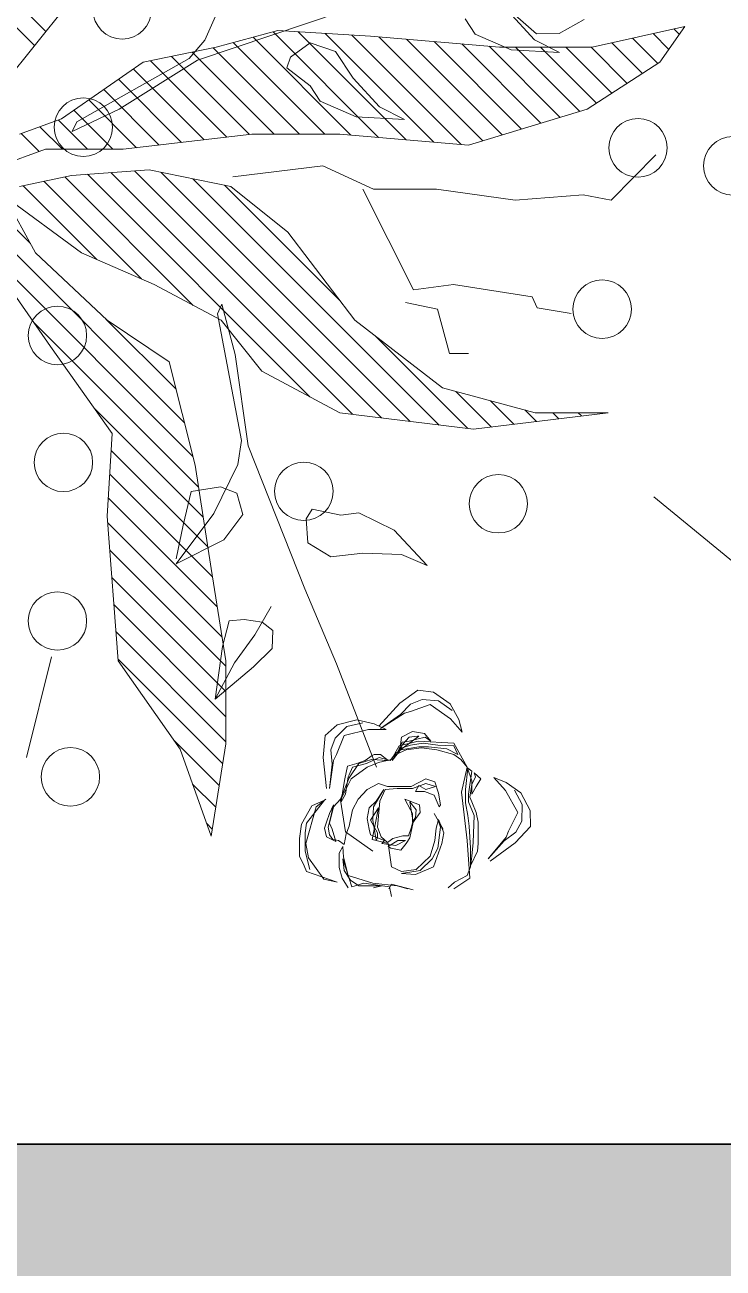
# Model space of a CAD drawing. Header units: millimetres. Extents: x -122165 to 59500, y -31598 to 53500.
# Drawn here: x 30389 to 30592.6, y -4536.1 to -4173.5 of the extents above; entities that cross this region are included whole.
import ezdxf

# ---------------------------------------------------------------- set-up
doc = ezdxf.new("R2010")
doc.units = ezdxf.units.MM
doc.header["$MEASUREMENT"] = 0
for name, color, linetype, lineweight in [('A_DIM', 7, 'Continuous', 5), ('ARC_A_ R.C.C', 162, 'Continuous', 40), ('ARC_A_R.C.C. Hatch', 8, 'Continuous', 5), ('ARC_A_WALL', 158, 'Continuous', 35), ('ARC_Wall Hatch', 253, 'Continuous', 0), ('Lan_Planter', 74, 'Continuous', 13)]:
    doc.layers.add(name, color=color, linetype=linetype, lineweight=lineweight)

# ---------------------------------------------------------------- blocks, each defined once
blk = doc.blocks.new('ARC$1$Existing Layout$0$col gf 180116')
at = {"layer": 'ARC_A_R.C.C. Hatch'}
h = blk.add_hatch(color=256, dxfattribs=at)
h.dxf.hatch_style = 1
h.paths.add_polyline_path([(201.73999, 26.78621), (202.64, 26.78621), (202.64, 26.48621), (201.73999, 26.48621)])
edge = h.paths.add_edge_path()
edge.add_line((216.33999, 22.98621), (216.13999, 22.98621))
edge.add_line((216.13999, 22.98621), (216.13999, 25.58621))
edge.add_line((216.13999, 25.58621), (218.33999, 25.58621))
edge.add_line((218.33999, 25.58621), (218.33999, 22.98621))
edge.add_line((218.33999, 22.98621), (218.03999, 22.98621))
h.paths.add_polyline_path([(207.13999, 25.88621), (207.43999, 25.88621), (207.43999, 26.78621), (207.13999, 26.78621)])
h.paths.add_polyline_path([(208.03999, 20.48621), (208.03999, 20.78621), (207.13999, 20.78621), (207.13999, 20.48621)])
h.paths.add_polyline_path([(202.63999, 32.78621), (202.63999, 32.48621), (201.73999, 32.48621), (201.73999, 32.78621)])
h.paths.add_polyline_path([(191.23999, 20.48621), (191.23999, 20.78621), (190.33999, 20.78621), (190.33999, 20.48621)])
h.paths.add_polyline_path([(184.03999, 20.48621), (184.03999, 20.78621), (183.13999, 20.78621), (183.13999, 20.48621)])
h.paths.add_polyline_path([(220.63999, 14.18621), (220.33999, 14.18621), (220.33999, 13.28621), (220.63999, 13.28621)])
h.paths.add_polyline_path([(220.63999, 20.48621), (220.63999, 20.78621), (219.73999, 20.78621), (219.73999, 20.48621)])
h.paths.add_polyline_path([(220.63999, 25.28621), (220.63999, 25.58621), (219.73999, 25.58621), (219.73999, 25.28621)])
h.paths.add_polyline_path([(220.63999, 32.78621), (220.63999, 32.48621), (219.73999, 32.48621), (219.73999, 32.78621)])
h.paths.add_polyline_path([(220.33999, 37.28621), (220.63999, 37.28621), (220.63999, 38.18621), (220.33999, 38.18621)])
h.paths.add_polyline_path([(201.13999, 43.28621), (201.43999, 43.28621), (201.43999, 44.18621), (201.13999, 44.18621)])
h.paths.add_polyline_path([(196.33999, 43.28621), (196.63999, 43.28621), (196.63999, 44.18621), (196.33999, 44.18621)])
h.paths.add_polyline_path([(190.33999, 43.28621), (190.63999, 43.28621), (190.63999, 44.18621), (190.33999, 44.18621)])
h.paths.add_polyline_path([(207.13999, 43.28621), (207.43999, 43.28621), (207.43999, 44.18621), (207.13999, 44.18621)])
h.paths.add_polyline_path([(220.63999, 56.78621), (220.33999, 56.78621), (220.33999, 55.88621), (220.63999, 55.88621)])
h.paths.add_polyline_path([(220.33999, 50.78621), (220.63999, 50.78621), (220.63999, 49.88621), (220.33999, 49.88621)])
h.paths.add_polyline_path([(226.33999, 50.78621), (226.63999, 50.78621), (226.63999, 49.88621), (226.33999, 49.88621)])
h.paths.add_polyline_path([(220.33999, 43.28621), (220.63999, 43.28621), (220.63999, 44.18621), (220.33999, 44.18621)])
h.paths.add_polyline_path([(232.63999, 44.18621), (232.63999, 43.88621), (231.73999, 43.88621), (231.73999, 44.18621)])
h.paths.add_polyline_path([(232.63999, 50.48621), (232.63999, 50.78621), (231.73999, 50.78621), (231.73999, 50.48621)])
h.paths.add_polyline_path([(232.63999, 55.88621), (232.63999, 56.18621), (231.73999, 56.18621), (231.73999, 55.88621)])
h.paths.add_polyline_path([(213.13999, 43.28621), (213.43999, 43.28621), (213.43999, 44.18621), (213.13999, 44.18621)])
h.paths.add_polyline_path([(226.63999, 7.88621), (226.63999, 8.18621), (225.73999, 8.18621), (225.73999, 7.88621)])
h.paths.add_polyline_path([(226.63999, 13.28621), (226.63999, 13.58621), (225.73999, 13.58621), (225.73999, 13.28621)])
h.paths.add_polyline_path([(201.73999, 20.78621), (201.73999, 20.48621), (202.63999, 20.48621), (202.63999, 20.78621)])
h.paths.add_polyline_path([(184.03999, 25.88621), (184.03999, 26.18621), (183.13999, 26.18621), (183.13999, 25.88621)])
h.paths.add_polyline_path([(183.13999, 14.18621), (183.13999, 13.88621), (184.03999, 13.88621), (184.03999, 14.18621)])
h.paths.add_polyline_path([(202.63999, 13.88621), (202.63999, 14.18621), (201.73999, 14.18621), (201.73999, 13.88621)])
h.paths.add_polyline_path([(196.33999, 13.28621), (196.63999, 13.28621), (196.63999, 14.18621), (196.33999, 14.18621)])
h.paths.add_polyline_path([(190.33999, 13.28621), (190.63999, 13.28621), (190.63999, 14.18621), (190.33999, 14.18621)])
h.paths.add_polyline_path([(196.33999, 25.88621), (196.63999, 25.88621), (196.63999, 26.78621), (196.33999, 26.78621)])
h.paths.add_polyline_path([(190.33999, 25.88621), (190.63999, 25.88621), (190.63999, 26.78621), (190.33999, 26.78621)])
h.paths.add_polyline_path([(214.03999, 13.28621), (214.03999, 13.58621), (213.13999, 13.58621), (213.13999, 13.28621)])
h.paths.add_polyline_path([(213.13999, 20.78621), (213.13999, 20.48621), (214.03999, 20.48621), (214.03999, 20.78621)])
h.paths.add_polyline_path([(213.43999, 26.78621), (213.13999, 26.78621), (213.13999, 25.88621), (213.43999, 25.88621)])
h.paths.add_polyline_path([(214.03999, 32.78621), (214.03999, 32.48621), (213.13999, 32.48621), (213.13999, 32.78621)])
h.paths.add_polyline_path([(214.03999, 7.88621), (214.03999, 8.18621), (213.13999, 8.18621), (213.13999, 7.88621)])
h.paths.add_polyline_path([(226.63999, 20.48621), (226.63999, 20.78621), (225.73999, 20.78621), (225.73999, 20.48621)])
h.paths.add_polyline_path([(226.63999, 25.28621), (226.63999, 25.58621), (225.73999, 25.58621), (225.73999, 25.28621)])
h.paths.add_polyline_path([(226.63999, 32.78621), (226.63999, 32.48621), (225.73999, 32.48621), (225.73999, 32.78621)])
h.paths.add_polyline_path([(226.63999, 37.28621), (226.63999, 37.58621), (225.73999, 37.58621), (225.73999, 37.28621)])
h.paths.add_polyline_path([(225.73999, 44.18621), (225.73999, 43.88621), (226.63999, 43.88621), (226.63999, 44.18621)])
h.paths.add_polyline_path([(226.63999, 56.78621), (226.33999, 56.78621), (226.33999, 55.88621), (226.63999, 55.88621)])
h.paths.add_polyline_path([(214.03999, 55.88621), (214.03999, 56.18621), (213.13999, 56.18621), (213.13999, 55.88621)])
h.paths.add_polyline_path([(213.13999, 37.28621), (213.43999, 37.28621), (213.43999, 38.18621), (213.13999, 38.18621)])
h.paths.add_polyline_path([(214.03999, 50.78621), (213.73999, 50.78621), (213.73999, 49.88621), (214.03999, 49.88621)])
h.paths.add_polyline_path([(207.13999, 37.28621), (207.43999, 37.28621), (207.43999, 38.18621), (207.13999, 38.18621)])
h.paths.add_polyline_path([(207.13999, 49.88621), (207.43999, 49.88621), (207.43999, 50.78621), (207.13999, 50.78621)])
h.paths.add_polyline_path([(183.13999, 50.18621), (183.13999, 49.88621), (184.03999, 49.88621), (184.03999, 50.18621)])
h.paths.add_polyline_path([(183.13999, 38.18621), (183.13999, 37.88621), (184.03999, 37.88621), (184.03999, 38.18621)])
h.paths.add_polyline_path([(201.73999, 37.58621), (201.73999, 37.28621), (202.63999, 37.28621), (202.63999, 37.58621)])
h.paths.add_polyline_path([(196.33999, 37.28621), (196.63999, 37.28621), (196.63999, 38.18621), (196.33999, 38.18621)])
h.paths.add_polyline_path([(190.33999, 37.28621), (190.63999, 37.28621), (190.63999, 38.18621), (190.33999, 38.18621)])
h.paths.add_polyline_path([(201.13999, 49.88621), (201.43999, 49.88621), (201.43999, 50.78621), (201.13999, 50.78621)])
h.paths.add_polyline_path([(196.33999, 49.88621), (196.63999, 49.88621), (196.63999, 50.78621), (196.33999, 50.78621)])
h.paths.add_polyline_path([(190.33999, 49.88621), (190.63999, 49.88621), (190.63999, 50.78621), (190.33999, 50.78621)])
h.paths.add_polyline_path([(220.63999, 8.18621), (220.33999, 8.18621), (220.33999, 7.28621), (220.63999, 7.28621)])
h.paths.add_polyline_path([(195.73999, 20.48621), (195.73999, 20.78621), (196.63999, 20.78621), (196.63999, 20.48621)])
h.paths.add_polyline_path([(183.13999, 43.58621), (183.13999, 43.28621), (184.03999, 43.28621), (184.03999, 43.58621)])
blk = doc.blocks.new('ARC$0$Existing Layout$0$A$C04F219B2')
at = {"layer": 'ARC_Wall Hatch'}
h = blk.add_hatch(color=256, dxfattribs=at)
h.dxf.hatch_style = 1
h.paths.add_polyline_path([(0.6, -0.9), (-0.9, -0.9), (-0.9, -0.3), (-0.67, -0.3), (-0.67, -0.67), (0.37, -0.67), (0.37, -0.23), (0, -0.23), (0, 0), (0.6, 0)])
h.paths.add_polyline_path([(0, 0), (-0.23, 0), (-0.23, 0.37), (-0.67, 0.37), (-0.67, 0), (-0.9, 0), (-0.9, 0.6), (0, 0.6)])
at = {"layer": 'ARC_A_WALL'}
blk.add_lwpolyline([(0, 0), (-0.23, 0), (-0.23, 0.37), (-0.67, 0.37), (-0.67, 0), (-0.9, 0), (-0.9, 0.6), (0, 0.6)], close=True, dxfattribs=at)
blk = doc.blocks.new('ARC$0$Existing Layout$0$A$C3EBA4768')
at = {"layer": 'A_DIM', "rotation": 359.9999994016139}
blk.add_blockref('ARC$0$Existing Layout$0$A$C04F219B2', (30.9, -36.6, 0.0006), dxfattribs=at)
blk = doc.blocks.new('ARC')
at = {"xscale": 999.9941761349517, "yscale": 999.9941761349517, "zscale": 999.9941761349517}
blk.add_blockref('ARC$0$Existing Layout$0$A$C3EBA4768', (0, 31499.81, -0.75), dxfattribs=at)
at = {"layer": 'ARC_A_ R.C.C', "extrusion": (4.48937e-09, -4.26518e-20, 1), "xscale": 999.9941761349517, "yscale": 999.9941761349517, "zscale": 999.9941761349517}
blk.add_blockref('ARC$1$Existing Layout$0$col gf 180116', (-183138.93, -13286.14, -0.89), dxfattribs=at)
at = {"layer": 'ARC_Wall Hatch', "xscale": 999.9941761349517, "yscale": 999.9941761349517, "zscale": 999.9941761349517, "rotation": 359.9999990958883}
blk.add_blockref('ARC$0$Existing Layout$0$A$C04F219B2', (30900.4, -5099.97, -2.24), dxfattribs=at)
blk = doc.blocks.new('b-85')
at = {"color": 97, "true_color": 0x446a2a}
for p, q in [((-203.28, -173.95), (47.78, 77.11)), ((-177.39, -167.46), (32.87, 42.8)), ((-39.59, -49.05), (35.25, 25.79)), ((112.5, -52.15), (164.46, -0.19)), ((123.27, -60.78), (182.79, -1.25)), ((-118.75, -64.42), (-62.56, -25.31)), ((32.87, -60.59), (20.15, -25.31)), ((-3.18, -29.14), (-46.65, -52.92)), ((-46.65, -88.19), (-3.18, -29.14)), ((143.14, -76.69), (83.76, -29.14)), ((-357.32, -65.19), (-434.72, -46.01)), ((-51.84, -100.1), (4.83, -43.43)), ((4.24, -40.65), (12.72, -80.52)), ((31.17, -55.88), (45.03, -42.02)), ((44.53, -40.65), (56.2, -72.86)), ((-226.98, -178.25), (-100.31, -51.59)), ((-46.65, -52.92), (-98.61, -108.13)), ((32.87, -73.58), (50.19, -56.27)), ((-185.55, -111.97), (-118.75, -64.42)), ((-66.81, -134.47), (8.24, -59.42)), ((32.87, -120.4), (32.87, -60.59)), ((-87.15, -174.21), (11.64, -75.42)), ((32.87, -92.98), (55.34, -70.51)), ((56.2, -72.86), (99.67, -135.74)), ((12.72, -80.52), (16.96, -140.34)), ((32.87, -112.38), (62.82, -82.43)), ((46.41, -81.15), (53.93, -84.66)), ((63.67, -117.32), (46.41, -81.15)), ((53.93, -84.66), (102.7, -171)), ((-157.47, -263.93), (13.6, -92.86)), ((-71.04, -144.18), (-46.65, -88.19)), ((34.07, -130.58), (70.74, -93.9)), ((-249.91, -181.79), (-166.61, -98.49)), ((-403.3, -199.39), (-317.2, -113.29)), ((-383.91, -199.39), (-296.21, -111.7)), ((-364.51, -199.39), (-275.22, -110.11)), ((-360.5, -116.57), (-249.17, -108.13)), ((-342.14, -196.42), (-254.23, -108.52)), ((-318.99, -192.67), (-235.29, -108.97)), ((-295.85, -188.92), (-216.99, -110.07)), ((-272.85, -185.33), (-198.7, -111.18)), ((-249.17, -108.13), (-185.55, -111.97)), ((-170.87, -296.72), (14.88, -110.97)), ((-151.5, -160.97), (-97.64, -107.11)), ((-98.61, -108.13), (-130.42, -155.68)), ((36.11, -147.93), (78.67, -105.37)), ((-439.59, -196.89), (-359.17, -116.47)), ((-428.36, -164.12), (-360.5, -116.57)), ((-422.7, -199.39), (-338.18, -114.88)), ((44.53, -219.33), (32.87, -120.4)), ((38.16, -165.28), (86.6, -116.84)), ((101.37, -177.41), (63.67, -117.32)), ((-173.61, -318.86), (16.17, -129.08)), ((40.21, -182.63), (94.53, -128.31)), ((16.96, -140.34), (4.24, -203.23)), ((42.25, -199.99), (100.84, -141.39)), ((99.67, -135.74), (111.33, -191.73)), ((-176.35, -341), (15.1, -149.54)), ((-98.61, -195.56), (-71.04, -144.18)), ((-456.29, -194.18), (-421.21, -159.11)), ((-285.82, -161), (-267.28, -197.79)), ((-247.03, -190.08), (-285.82, -161)), ((-256.09, -166.39), (-281.99, -161.15)), ((-130.42, -155.68), (-209.94, -175.62)), ((44.3, -217.34), (104.19, -157.45)), ((-495.16, -187.89), (-428.36, -164.12)), ((-230.24, -172.69), (-256.09, -166.39)), ((102.7, -171), (116.68, -183.16)), ((-472.98, -191.48), (-455.15, -173.65)), ((-209.94, -175.62), (-289.46, -187.89)), ((-226.5, -195.11), (-230.24, -172.69)), ((-179.1, -363.14), (10.18, -173.86)), ((44.53, -236.5), (107.53, -173.5)), ((139.12, -289.41), (101.37, -177.41)), ((-424.12, -199.39), (-495.16, -187.89)), ((-489.68, -188.78), (-485.27, -184.37)), ((-349.36, -196.75), (-389.81, -190.95)), ((-389.81, -190.95), (-364.86, -220.56)), ((-361.99, -205.82), (-389.81, -190.95)), ((-289.46, -187.89), (-360.5, -199.39)), ((-209.36, -208.51), (-247.03, -190.08)), ((44.53, -255.9), (110.88, -189.55)), ((116.68, -183.16), (155.08, -200.01)), ((-360.5, -199.39), (-424.12, -199.39)), ((-329.6, -201.76), (-349.36, -196.75)), ((-267.28, -197.79), (-247.88, -212.33)), ((-231.59, -207.65), (-226.5, -195.11)), ((-93.64, -192.8), (-191.05, -211.33)), ((-137.84, -227), (-98.61, -195.56)), ((-124.86, -206.45), (-86.1, -196.27)), ((-86.1, -196.27), (-93.64, -192.8)), ((-83.27, -286.71), (5.26, -198.18)), ((111.33, -191.73), (124.05, -239.27)), ((-340.33, -221.51), (-361.99, -205.82)), ((-328.51, -213.47), (-329.6, -201.76)), ((-247.88, -212.33), (-231.59, -207.65)), ((-191.05, -211.33), (-209.36, -208.51)), ((-195.09, -216.48), (-124.86, -206.45)), ((4.24, -203.23), (-30.75, -246.94)), ((11.66, -204.76), (20.15, -273.78)), ((44.53, -275.3), (114.87, -204.96)), ((-330.58, -227.19), (-328.51, -213.47)), ((-304.98, -260), (-195.09, -216.48)), ((44.53, -286.82), (44.53, -219.33)), ((-364.86, -220.56), (-350.83, -234.9)), ((-318.56, -234.02), (-340.33, -221.51)), ((-337.03, -235.43), (-330.58, -227.19)), ((-169.65, -286.82), (-137.84, -227)), ((43.79, -295.43), (118.97, -220.26)), ((41.97, -316.65), (123.06, -235.56)), ((-30.75, -246.94), (-98.61, -298.32)), ((81.53, -264.13), (95.38, -246.28)), ((95.38, -246.28), (103.68, -249.08)), ((124.05, -239.27), (119.81, -310.59)), ((40.16, -337.87), (123.13, -254.9)), ((103.68, -249.08), (114.54, -264.09)), ((-362.7, -284.31), (-304.98, -260)), ((-269.77, -262.42), (-280.42, -280.05)), ((-251.29, -261.01), (-269.77, -262.42)), ((-243.79, -265.54), (-251.29, -261.01)), ((-248.48, -287.64), (-243.79, -265.54)), ((69.81, -271.74), (81.53, -264.13)), ((114.54, -264.09), (107.96, -283.61)), ((20.15, -273.78), (2.12, -312.9)), ((38.34, -359.08), (121.9, -275.52)), ((57.74, -299.39), (69.81, -271.74)), ((-280.42, -280.05), (-277.53, -304.56)), ((107.96, -283.61), (87.38, -297.24)), ((-246.71, -301.51), (-248.48, -287.64)), ((-182.37, -389.59), (-169.65, -286.82)), ((36.05, -385.75), (44.53, -286.82)), ((36.52, -380.3), (120.67, -296.14)), ((-277.53, -304.56), (-278.67, -334.23)), ((-260.03, -328.58), (-246.71, -301.51)), ((-98.61, -298.32), (-150.56, -365.81)), ((2.12, -304.46), (-75.28, -343.57)), ((55.77, -336.52), (57.74, -299.39)), ((87.38, -297.24), (65.46, -317.27)), ((-181.84, -385.28), (-111.06, -314.51)), ((2.12, -312.9), (2.12, -361.21)), ((119.81, -310.59), (111.33, -409.52)), ((39.39, -396.82), (119.27, -316.95)), ((65.46, -317.27), (55.77, -336.52)), ((-287.11, -354.07), (-260.03, -328.58)), ((-278.67, -334.23), (-287.11, -354.07)), ((-84.82, -337.44), (-90.12, -361.98)), ((-75.28, -343.57), (-71.04, -374.25)), ((43.89, -411.72), (117.45, -338.16)), ((-90.12, -361.98), (-124.05, -371.18)), ((2.12, -361.21), (-6.36, -421.8)), ((48.39, -426.62), (115.63, -359.38)), ((-150.56, -365.81), (-169.65, -437.13)), ((-124.05, -371.18), (-124.05, -385.75)), ((-180.66, -403.5), (-153.33, -376.17)), ((-71.04, -374.25), (-80.58, -434.83)), ((52.89, -441.51), (113.81, -380.6)), ((-169.65, -493.12), (-182.37, -389.59)), ((63.62, -477.01), (36.05, -385.75)), ((109.24, -418.57), (121.3, -390.91)), ((121.3, -390.91), (133.03, -383.31)), ((-178.54, -420.77), (-160.42, -402.66)), ((57.39, -456.41), (111.99, -401.81)), ((111.33, -409.52), (111.33, -480.85)), ((107.27, -455.7), (109.24, -418.57)), ((-176.41, -438.05), (-167.51, -429.14)), ((-6.36, -421.8), (-2.12, -473.94)), ((61.89, -471.31), (111.33, -421.87)), ((-169.65, -437.13), (-169.65, -493.12)), ((-89.06, -438.67), (-93.31, -464.74)), ((-80.58, -434.83), (-89.06, -438.67)), ((116.96, -436.45), (107.27, -455.7)), ((121.47, -437.98), (121.89, -455.46)), ((68.31, -484.29), (111.33, -441.27)), ((-174.29, -455.32), (-169.65, -450.68)), ((75.9, -496.09), (111.33, -460.67)), ((-172.17, -472.6), (-169.65, -470.08)), ((-2.12, -473.94), (-6.36, -495.42)), ((99.67, -533), (63.62, -477.01)), ((83.5, -507.89), (111.33, -480.06)), ((111.33, -480.85), (127.23, -552.17)), ((-170.05, -489.87), (-169.65, -489.47)), ((-6.36, -495.42), (28.63, -529.93)), ((91.1, -519.69), (114.72, -496.07)), ((98.7, -531.49), (118.26, -511.93)), ((-324.45, -638.06), (-234.32, -528.39)), ((127.23, -552.17), (99.67, -533)), ((109.65, -539.94), (121.8, -527.79)), ((121.09, -547.9), (125.34, -543.65))]:
    blk.add_line(p, q, dxfattribs=at)
at = {"color": 30, "true_color": 0xef731a}
for p, q in [((-350.83, -234.9), (-337.03, -235.43)), ((-517.85, -259.6), (-510.42, -255.84)), ((-510.42, -255.84), (-497.06, -255.84)), ((-497.06, -255.84), (-485.93, -257.45)), ((-485.93, -257.45), (-471.83, -265.5)), ((-530.46, -284.83), (-522.3, -261.21)), ((-511.91, -262.82), (-528.24, -274.63)), ((-522.3, -261.21), (-517.85, -259.6)), ((-506.71, -260.13), (-520.81, -263.89)), ((-500.78, -260.67), (-511.91, -262.82)), ((-492.61, -260.13), (-506.71, -260.13)), ((-472.57, -268.72), (-500.78, -260.67)), ((-485.19, -261.21), (-492.61, -260.13)), ((-467.38, -275.16), (-485.19, -261.21)), ((-471.83, -265.5), (-467.38, -275.16)), ((-528.24, -274.63), (-530.46, -284.83)), ((-499.29, -283.75), (-495.58, -276.77)), ((-495.58, -276.77), (-488.9, -275.16)), ((-488.9, -275.16), (-484.45, -276.77)), ((-484.45, -276.77), (-477.77, -278.92)), ((-466.63, -276.24), (-472.57, -268.72)), ((-458.47, -276.77), (-434.72, -274.09)), ((-434.72, -274.09), (-417.65, -275.7)), ((-417.65, -275.7), (-409.48, -284.83)), ((-519.33, -286.44), (-527.49, -288.58)), ((-508.2, -286.44), (-519.33, -286.44)), ((-503, -289.12), (-508.2, -286.44)), ((-498.55, -285.9), (-501.52, -290.2)), ((-489.64, -281.07), (-499.29, -283.75)), ((-497.81, -281.61), (-498.55, -285.9)), ((-494.1, -278.92), (-497.81, -281.61)), ((-488.16, -277.85), (-494.1, -278.92)), ((-485.19, -278.92), (-489.64, -281.07)), ((-482.22, -279.46), (-488.16, -277.85)), ((-472.57, -282.14), (-485.19, -278.92)), ((-471.09, -282.14), (-482.22, -279.46)), ((-477.77, -278.92), (-471.09, -282.14)), ((-466.63, -287.51), (-472.57, -282.14)), ((-458.47, -278.92), (-439.91, -281.07)), ((-436.95, -282.14), (-458.47, -278.92)), ((-442.17, -315.21), (-362.7, -284.31)), ((-439.91, -281.07), (-428.78, -280)), ((-432.49, -284.29), (-436.95, -282.14)), ((-417.65, -290.2), (-432.49, -284.29)), ((-428.78, -280), (-419.88, -283.22)), ((-419.88, -283.22), (-410.97, -292.34)), ((-409.48, -284.83), (-405.77, -299.86)), ((-527.49, -288.58), (-534.92, -293.42)), ((-512.65, -289.12), (-534.17, -296.1)), ((-534.17, -296.1), (-531.21, -305.23)), ((-533.43, -301.47), (-528.98, -295.03)), ((-531.21, -312.21), (-525.27, -293.42)), ((-528.98, -295.03), (-521.56, -290.2)), ((-525.27, -293.42), (-517.1, -291.27)), ((-521.56, -290.2), (-512.65, -289.12)), ((-517.1, -291.27), (-511.17, -289.66)), ((-511.17, -289.66), (-503, -289.12)), ((-506.71, -312.21), (-491.87, -291.27)), ((-501.52, -290.2), (-493.35, -291.81)), ((-493.35, -291.81), (-487.42, -293.95)), ((-491.87, -291.27), (-467.38, -287.51)), ((-487.42, -293.95), (-474.8, -296.64)), ((-468.86, -288.05), (-459.95, -289.12)), ((-462.92, -291.27), (-468.86, -288.05)), ((-467.38, -287.51), (-451.05, -295.56)), ((-450.31, -293.95), (-466.63, -287.51)), ((-449.56, -293.42), (-462.92, -291.27)), ((-459.95, -289.12), (-451.05, -290.73)), ((-451.05, -290.73), (-441.4, -292.88)), ((-451.05, -295.56), (-442.14, -307.91)), ((-439.17, -301.47), (-450.31, -293.95)), ((-448.08, -293.95), (-449.56, -293.42)), ((-442.14, -296.64), (-448.08, -293.95)), ((-441.4, -292.88), (-439.17, -299.86)), ((-413.2, -308.98), (-417.65, -290.2)), ((-410.97, -292.34), (-408, -304.69)), ((-531.21, -305.23), (-534.17, -325.09)), ((-533.43, -319.18), (-533.43, -301.47)), ((-474.8, -296.64), (-466.63, -300.93)), ((-466.63, -300.93), (-459.21, -307.91)), ((-439.17, -307.37), (-442.14, -296.64)), ((-439.17, -299.86), (-436.95, -306.3)), ((-436.2, -311.13), (-439.17, -301.47)), ((-405.77, -299.86), (-408.74, -313.28)), ((-534.92, -312.74), (-533.43, -319.18)), ((-533.43, -330.99), (-531.21, -312.21)), ((-497.81, -311.67), (-500.78, -324.02)), ((-482.96, -312.21), (-498.55, -314.89)), ((-498.55, -314.89), (-496.32, -315.96)), ((-473.31, -316.5), (-497.81, -311.67)), ((-497.06, -317.04), (-494.1, -310.59)), ((-494.1, -310.59), (-489.64, -309.52)), ((-492.61, -315.96), (-482.96, -310.59)), ((-489.64, -309.52), (-481.48, -307.91)), ((-482.96, -310.59), (-473.31, -316.5)), ((-472.57, -312.74), (-482.96, -312.21)), ((-481.48, -307.91), (-473.31, -309.52)), ((-473.31, -309.52), (-468.12, -314.89)), ((-459.21, -320.79), (-472.57, -312.74)), ((-468.12, -314.89), (-459.21, -320.79)), ((-459.21, -307.91), (-454.76, -316.5)), ((-442.14, -307.91), (-438.43, -316.5)), ((-434.72, -317.04), (-439.17, -307.37)), ((-436.95, -306.3), (-433.23, -311.67)), ((-436.95, -324.02), (-436.2, -311.13)), ((-433.23, -311.67), (-432.49, -313.28)), ((-432.49, -313.28), (-432.49, -318.11)), ((-413.2, -322.4), (-413.2, -308.98)), ((-408.74, -313.28), (-413.2, -322.4)), ((-535.66, -324.55), (-531.95, -326.7)), ((-500.78, -324.02), (-518.59, -326.7)), ((-504.49, -326.16), (-503, -324.02)), ((-503, -324.02), (-498.55, -331.53)), ((-502.26, -329.92), (-500.78, -319.18)), ((-500.78, -319.18), (-498.55, -321.33)), ((-495.58, -318.65), (-500.03, -323.48)), ((-500.03, -323.48), (-497.06, -327.77)), ((-498.55, -321.33), (-497.06, -317.04)), ((-496.32, -315.96), (-492.61, -315.96)), ((-488.16, -315.96), (-495.58, -318.65)), ((-468.12, -317.57), (-488.16, -315.96)), ((-459.21, -321.87), (-468.12, -317.57)), ((-458.47, -330.99), (-459.21, -321.87)), ((-454.76, -316.5), (-456.99, -323.48)), ((-456.99, -323.48), (-456.99, -341.73)), ((-438.43, -316.5), (-436.2, -326.7)), ((-436.95, -325.63), (-434.72, -317.04)), ((-432.49, -318.11), (-436.95, -324.02)), ((-412.33, -318.23), (-401.71, -333.59)), ((-400.56, -336.53), (-412.33, -318.23)), ((-410.71, -316.81), (-393.04, -332.9)), ((-534.17, -325.09), (-541.6, -326.7)), ((-531.95, -326.7), (-536.4, -343.34)), ((-535.66, -339.05), (-533.43, -330.99)), ((-524.53, -344.95), (-523.78, -334.22)), ((-523.78, -334.22), (-521.56, -348.71)), ((-518.59, -326.7), (-522.3, -334.22)), ((-522.3, -334.22), (-520.81, -345.49)), ((-505.97, -333.68), (-504.49, -326.16)), ((-500.78, -337.97), (-505.97, -333.68)), ((-498.55, -337.44), (-502.26, -329.92)), ((-498.55, -331.53), (-498.55, -337.44)), ((-497.06, -327.77), (-494.84, -335.29)), ((-458.47, -342.8), (-458.47, -330.99)), ((-431.75, -329.38), (-436.95, -325.63)), ((-436.95, -327.24), (-427.3, -334.75)), ((-432.49, -329.92), (-436.95, -327.24)), ((-436.2, -326.7), (-425.81, -332.6)), ((-428.78, -337.97), (-432.49, -329.92)), ((-418.39, -347.64), (-431.75, -329.38)), ((-430.27, -331.53), (-422.84, -334.75)), ((-428.78, -333.68), (-430.27, -331.53)), ((-428.78, -333.14), (-424.33, -335.29)), ((-419.13, -334.22), (-428.78, -333.14)), ((-426.55, -347.64), (-428.78, -333.68)), ((-425.81, -332.6), (-422.1, -347.1)), ((-414.68, -342.8), (-419.13, -334.22)), ((-401.71, -333.59), (-393.56, -341.26)), ((-393.04, -332.9), (-382.99, -346.8)), ((-496.32, -340.66), (-500.78, -337.97)), ((-484.45, -343.34), (-496.32, -340.66)), ((-494.84, -335.29), (-494.84, -339.58)), ((-494.84, -339.58), (-488.9, -341.73)), ((-488.9, -341.73), (-485.19, -342.8)), ((-485.19, -342.8), (-477.02, -348.71)), ((-468.86, -340.66), (-484.45, -343.34)), ((-484.45, -342.8), (-480.74, -344.95)), ((-477.77, -342.8), (-484.45, -342.8)), ((-474.8, -341.19), (-477.77, -342.8)), ((-466.63, -336.9), (-474.8, -341.19)), ((-474.8, -345.49), (-468.86, -340.66)), ((-471.09, -348.17), (-466.63, -336.9)), ((-454.76, -353), (-458.47, -342.8)), ((-456.99, -341.73), (-451.05, -353)), ((-427.3, -349.78), (-428.78, -337.97)), ((-427.3, -334.75), (-425.07, -341.19)), ((-425.07, -341.19), (-423.59, -350.86)), ((-424.33, -335.29), (-419.13, -340.12)), ((-422.84, -334.75), (-422.1, -340.12)), ((-422.1, -340.12), (-420.62, -346.03)), ((-419.13, -340.12), (-418.39, -346.56)), ((-416.16, -351.93), (-414.68, -342.8)), ((-399.24, -341.3), (-400.56, -336.53)), ((-393.89, -356.35), (-399.24, -341.3)), ((-393.56, -341.26), (-390.11, -350.08)), ((-518.59, -358.91), (-524.53, -344.95)), ((-521.56, -348.71), (-512.65, -357.84)), ((-520.81, -345.49), (-510.42, -356.23)), ((-480.74, -344.95), (-474.8, -345.49)), ((-477.02, -348.71), (-471.09, -348.17)), ((-463.67, -359.45), (-460.7, -351.93)), ((-460.7, -344.95), (-456.24, -347.64)), ((-460.7, -351.93), (-460.7, -344.95)), ((-456.24, -347.64), (-459.21, -353)), ((-459.21, -353), (-456.99, -360.52)), ((-456.99, -360.52), (-454.76, -353)), ((-451.05, -353), (-453.27, -359.98)), ((-428.78, -361.59), (-427.3, -349.78)), ((-426.55, -355.15), (-426.55, -347.64)), ((-423.59, -350.86), (-425.07, -362.13)), ((-422.1, -347.1), (-423.59, -374.48)), ((-422.1, -356.76), (-416.16, -351.93)), ((-419.13, -352.47), (-422.1, -356.76)), ((-420.62, -346.03), (-419.13, -352.47)), ((-418.39, -346.56), (-418.39, -347.64)), ((-390.11, -350.08), (-391.1, -362.79)), ((-382.99, -346.8), (-384.47, -358.95)), ((-500.78, -365.35), (-518.59, -358.91)), ((-512.65, -357.84), (-504.49, -362.13)), ((-510.42, -356.23), (-498.55, -359.98)), ((-504.49, -362.13), (-488.16, -364.28)), ((-498.55, -359.98), (-488.9, -361.06)), ((-482.22, -362.67), (-492.61, -366.96)), ((-477.77, -359.45), (-489.64, -366.42)), ((-488.9, -361.06), (-482.22, -362.67)), ((-488.16, -364.28), (-483.7, -362.67)), ((-483.7, -362.67), (-477.77, -359.45)), ((-472.57, -363.2), (-463.67, -359.45)), ((-462.18, -362.67), (-471.09, -364.28)), ((-453.27, -359.98), (-462.18, -362.67)), ((-432.49, -374.48), (-428.78, -361.59)), ((-428.04, -369.11), (-426.55, -355.15)), ((-425.07, -362.13), (-425.81, -374.48)), ((-405.08, -372.09), (-393.89, -356.35)), ((-391.1, -362.79), (-398.43, -373.16)), ((-384.47, -358.95), (-393.33, -371.65)), ((-534.92, -370.18), (-530.46, -375.01)), ((-492.61, -366.96), (-500.78, -365.35)), ((-471.09, -364.28), (-472.57, -363.2)), ((-432.49, -377.7), (-428.04, -369.11)), ((-415.17, -380.94), (-405.08, -372.09)), ((-393.33, -371.65), (-405.37, -378.27)), ((-527.49, -386.82), (-535.66, -374.48)), ((-530.46, -375.01), (-525.27, -384.68)), ((-461.44, -380.38), (-498.55, -384.68)), ((-442.14, -384.68), (-461.44, -380.38)), ((-423.59, -374.48), (-442.14, -384.68)), ((-442.14, -384.68), (-436.2, -379.85)), ((-436.2, -379.85), (-432.49, -374.48)), ((-425.81, -374.48), (-432.49, -377.7)), ((-405.37, -378.27), (-415.17, -380.94)), ((-498.55, -384.68), (-527.49, -386.82)), ((-525.27, -384.68), (-518.59, -387.36)), ((-518.59, -387.36), (-510.42, -388.44)), ((-517.85, -387.36), (-506.71, -392.73)), ((-504.49, -387.36), (-517.85, -387.36)), ((-510.42, -388.44), (-500.03, -389.51)), ((-487.42, -386.29), (-504.49, -387.36)), ((-500.03, -389.51), (-479.25, -390.05)), ((-479.25, -385.21), (-487.42, -386.29)), ((-484.45, -393.27), (-477.02, -391.66)), ((-469.6, -383.6), (-479.25, -385.21)), ((-479.25, -390.05), (-468.86, -385.75)), ((-477.02, -391.66), (-468.86, -388.44)), ((-459.21, -383.6), (-469.6, -383.6)), ((-468.86, -385.75), (-462.92, -385.75)), ((-468.86, -388.44), (-465.15, -386.82)), ((-465.15, -386.82), (-455.5, -388.44)), ((-462.92, -385.75), (-445.11, -388.44)), ((-462.92, -388.44), (-452.53, -388.44)), ((-456.99, -391.66), (-462.92, -388.44)), ((-442.88, -385.21), (-459.21, -383.6)), ((-451.05, -395.41), (-456.99, -391.66)), ((-455.5, -388.44), (-449.56, -391.12)), ((-452.53, -388.44), (-442.14, -384.68)), ((-446.59, -390.05), (-451.05, -395.41)), ((-449.56, -391.12), (-446.59, -390.05)), ((-445.11, -388.44), (-442.88, -385.21)), ((-512.69, -400.92), (-498.66, -413.25)), ((-495.88, -414.74), (-512.69, -400.92)), ((-506.71, -392.73), (-500.78, -393.27)), ((-500.78, -393.27), (-494.1, -393.27)), ((-494.1, -393.27), (-484.45, -393.27)), ((-514.28, -402.36), (-500.36, -421.79)), ((-450.07, -405.39), (-460.04, -414.38)), ((-453.86, -414.81), (-450.07, -405.39)), ((-498.66, -413.25), (-492, -422.24)), ((-491.3, -416.6), (-495.88, -414.74)), ((-476.97, -423.67), (-491.3, -416.6)), ((-460.04, -414.38), (-476.97, -423.67)), ((-461.84, -426), (-453.86, -414.81)), ((138.87, -416.41), (116.96, -436.45)), ((137.69, -419.61), (121.47, -437.98)), ((-500.36, -421.79), (-487.73, -433.38)), ((-492, -422.24), (-483.64, -426.69)), ((-483.64, -426.69), (-470.9, -427.18)), ((-475.48, -433.32), (-461.84, -426)), ((-470.9, -427.18), (-459.74, -421.11)), ((-487.73, -433.38), (-475.48, -433.32)), ((121.89, -455.46), (132.71, -474.75))]:
    blk.add_line(p, q, dxfattribs=at)
at = {"color": 97, "true_color": 0x446a2a}
for centre in [(-329.75, -69.79), (-110.27, -69.79), (-449.56, -79.76), (-207.82, -74.39), (49.83, -89.73), (139.96, -119.64), (-230.08, -259.21), (-239.63, -408.76), (-90.12, -488.52), (33.93, -516.12), (20.15, -588.98)]:
    blk.add_circle(centre, 22.48, dxfattribs=at)
blk = doc.blocks.new('ARC$0$Existing Layout$0$col gf 180116')
at = {"true_color": 0x3d3dff}
h = blk.add_hatch(color=160, dxfattribs=at)
h.dxf.hatch_style = 1
h.paths.add_polyline_path([(201.73999, 26.78621), (202.64, 26.78621), (202.64, 26.48621), (201.73999, 26.48621)])
edge = h.paths.add_edge_path()
edge.add_line((216.33999, 22.98621), (216.13999, 22.98621))
edge.add_line((216.13999, 22.98621), (216.13999, 25.58621))
edge.add_line((216.13999, 25.58621), (218.33999, 25.58621))
edge.add_line((218.33999, 25.58621), (218.33999, 22.98621))
edge.add_line((218.33999, 22.98621), (218.03999, 22.98621))
h.paths.add_polyline_path([(207.13999, 25.88621), (207.43999, 25.88621), (207.43999, 26.78621), (207.13999, 26.78621)])
h.paths.add_polyline_path([(208.03999, 20.48621), (208.03999, 20.78621), (207.13999, 20.78621), (207.13999, 20.48621)])
h.paths.add_polyline_path([(202.63999, 32.78621), (202.63999, 32.48621), (201.73999, 32.48621), (201.73999, 32.78621)])
h.paths.add_polyline_path([(191.23999, 20.48621), (191.23999, 20.78621), (190.33999, 20.78621), (190.33999, 20.48621)])
h.paths.add_polyline_path([(184.03999, 20.48621), (184.03999, 20.78621), (183.13999, 20.78621), (183.13999, 20.48621)])
h.paths.add_polyline_path([(220.63999, 14.18621), (220.33999, 14.18621), (220.33999, 13.28621), (220.63999, 13.28621)])
h.paths.add_polyline_path([(220.63999, 20.48621), (220.63999, 20.78621), (219.73999, 20.78621), (219.73999, 20.48621)])
h.paths.add_polyline_path([(220.63999, 25.28621), (220.63999, 25.58621), (219.73999, 25.58621), (219.73999, 25.28621)])
h.paths.add_polyline_path([(220.63999, 32.78621), (220.63999, 32.48621), (219.73999, 32.48621), (219.73999, 32.78621)])
h.paths.add_polyline_path([(220.33999, 37.28621), (220.63999, 37.28621), (220.63999, 38.18621), (220.33999, 38.18621)])
h.paths.add_polyline_path([(201.13999, 43.28621), (201.43999, 43.28621), (201.43999, 44.18621), (201.13999, 44.18621)])
h.paths.add_polyline_path([(196.33999, 43.28621), (196.63999, 43.28621), (196.63999, 44.18621), (196.33999, 44.18621)])
h.paths.add_polyline_path([(190.33999, 43.28621), (190.63999, 43.28621), (190.63999, 44.18621), (190.33999, 44.18621)])
h.paths.add_polyline_path([(207.13999, 43.28621), (207.43999, 43.28621), (207.43999, 44.18621), (207.13999, 44.18621)])
h.paths.add_polyline_path([(220.63999, 56.78621), (220.33999, 56.78621), (220.33999, 55.88621), (220.63999, 55.88621)])
h.paths.add_polyline_path([(220.33999, 50.78621), (220.63999, 50.78621), (220.63999, 49.88621), (220.33999, 49.88621)])
h.paths.add_polyline_path([(226.33999, 50.78621), (226.63999, 50.78621), (226.63999, 49.88621), (226.33999, 49.88621)])
h.paths.add_polyline_path([(220.33999, 43.28621), (220.63999, 43.28621), (220.63999, 44.18621), (220.33999, 44.18621)])
h.paths.add_polyline_path([(232.63999, 44.18621), (232.63999, 43.88621), (231.73999, 43.88621), (231.73999, 44.18621)])
h.paths.add_polyline_path([(232.63999, 50.48621), (232.63999, 50.78621), (231.73999, 50.78621), (231.73999, 50.48621)])
h.paths.add_polyline_path([(232.63999, 55.88621), (232.63999, 56.18621), (231.73999, 56.18621), (231.73999, 55.88621)])
h.paths.add_polyline_path([(213.13999, 43.28621), (213.43999, 43.28621), (213.43999, 44.18621), (213.13999, 44.18621)])
h.paths.add_polyline_path([(226.63999, 7.88621), (226.63999, 8.18621), (225.73999, 8.18621), (225.73999, 7.88621)])
h.paths.add_polyline_path([(226.63999, 13.28621), (226.63999, 13.58621), (225.73999, 13.58621), (225.73999, 13.28621)])
h.paths.add_polyline_path([(201.73999, 20.78621), (201.73999, 20.48621), (202.63999, 20.48621), (202.63999, 20.78621)])
h.paths.add_polyline_path([(184.03999, 25.88621), (184.03999, 26.18621), (183.13999, 26.18621), (183.13999, 25.88621)])
h.paths.add_polyline_path([(183.13999, 14.18621), (183.13999, 13.88621), (184.03999, 13.88621), (184.03999, 14.18621)])
h.paths.add_polyline_path([(202.63999, 13.88621), (202.63999, 14.18621), (201.73999, 14.18621), (201.73999, 13.88621)])
h.paths.add_polyline_path([(196.33999, 13.28621), (196.63999, 13.28621), (196.63999, 14.18621), (196.33999, 14.18621)])
h.paths.add_polyline_path([(190.33999, 13.28621), (190.63999, 13.28621), (190.63999, 14.18621), (190.33999, 14.18621)])
h.paths.add_polyline_path([(196.33999, 25.88621), (196.63999, 25.88621), (196.63999, 26.78621), (196.33999, 26.78621)])
h.paths.add_polyline_path([(190.33999, 25.88621), (190.63999, 25.88621), (190.63999, 26.78621), (190.33999, 26.78621)])
h.paths.add_polyline_path([(214.03999, 13.28621), (214.03999, 13.58621), (213.13999, 13.58621), (213.13999, 13.28621)])
h.paths.add_polyline_path([(213.13999, 20.78621), (213.13999, 20.48621), (214.03999, 20.48621), (214.03999, 20.78621)])
h.paths.add_polyline_path([(213.43999, 26.78621), (213.13999, 26.78621), (213.13999, 25.88621), (213.43999, 25.88621)])
h.paths.add_polyline_path([(214.03999, 32.78621), (214.03999, 32.48621), (213.13999, 32.48621), (213.13999, 32.78621)])
h.paths.add_polyline_path([(214.03999, 7.88621), (214.03999, 8.18621), (213.13999, 8.18621), (213.13999, 7.88621)])
h.paths.add_polyline_path([(226.63999, 20.48621), (226.63999, 20.78621), (225.73999, 20.78621), (225.73999, 20.48621)])
h.paths.add_polyline_path([(226.63999, 25.28621), (226.63999, 25.58621), (225.73999, 25.58621), (225.73999, 25.28621)])
h.paths.add_polyline_path([(226.63999, 32.78621), (226.63999, 32.48621), (225.73999, 32.48621), (225.73999, 32.78621)])
h.paths.add_polyline_path([(226.63999, 37.28621), (226.63999, 37.58621), (225.73999, 37.58621), (225.73999, 37.28621)])
h.paths.add_polyline_path([(225.73999, 44.18621), (225.73999, 43.88621), (226.63999, 43.88621), (226.63999, 44.18621)])
h.paths.add_polyline_path([(226.63999, 56.78621), (226.33999, 56.78621), (226.33999, 55.88621), (226.63999, 55.88621)])
h.paths.add_polyline_path([(214.03999, 55.88621), (214.03999, 56.18621), (213.13999, 56.18621), (213.13999, 55.88621)])
h.paths.add_polyline_path([(213.13999, 37.28621), (213.43999, 37.28621), (213.43999, 38.18621), (213.13999, 38.18621)])
h.paths.add_polyline_path([(214.03999, 50.78621), (213.73999, 50.78621), (213.73999, 49.88621), (214.03999, 49.88621)])
h.paths.add_polyline_path([(207.13999, 37.28621), (207.43999, 37.28621), (207.43999, 38.18621), (207.13999, 38.18621)])
h.paths.add_polyline_path([(207.13999, 49.88621), (207.43999, 49.88621), (207.43999, 50.78621), (207.13999, 50.78621)])
h.paths.add_polyline_path([(183.13999, 50.18621), (183.13999, 49.88621), (184.03999, 49.88621), (184.03999, 50.18621)])
h.paths.add_polyline_path([(183.13999, 38.18621), (183.13999, 37.88621), (184.03999, 37.88621), (184.03999, 38.18621)])
h.paths.add_polyline_path([(201.73999, 37.58621), (201.73999, 37.28621), (202.63999, 37.28621), (202.63999, 37.58621)])
h.paths.add_polyline_path([(196.33999, 37.28621), (196.63999, 37.28621), (196.63999, 38.18621), (196.33999, 38.18621)])
h.paths.add_polyline_path([(190.33999, 37.28621), (190.63999, 37.28621), (190.63999, 38.18621), (190.33999, 38.18621)])
h.paths.add_polyline_path([(201.13999, 49.88621), (201.43999, 49.88621), (201.43999, 50.78621), (201.13999, 50.78621)])
h.paths.add_polyline_path([(196.33999, 49.88621), (196.63999, 49.88621), (196.63999, 50.78621), (196.33999, 50.78621)])
h.paths.add_polyline_path([(190.33999, 49.88621), (190.63999, 49.88621), (190.63999, 50.78621), (190.33999, 50.78621)])
h.paths.add_polyline_path([(220.63999, 8.18621), (220.33999, 8.18621), (220.33999, 7.28621), (220.63999, 7.28621)])
h.paths.add_polyline_path([(195.73999, 20.48621), (195.73999, 20.78621), (196.63999, 20.78621), (196.63999, 20.48621)])
h.paths.add_polyline_path([(183.13999, 43.58621), (183.13999, 43.28621), (184.03999, 43.28621), (184.03999, 43.58621)])

msp = doc.modelspace()

# ---------------------------------------------------------------- block references
msp.add_blockref('ARC', (0, 0))
at = {"layer": 'ARC_A_ R.C.C', "xscale": 999.9941761349517, "yscale": 999.9941761349517, "zscale": 999.9941761349517}
msp.add_blockref('ARC$0$Existing Layout$0$col gf 180116', (-183138.93, -13286.14, -0.89), dxfattribs=at)
at = {"layer": 'Lan_Planter', "xscale": 0.3794487534784165, "yscale": 0.3794487534784165, "zscale": 0.3794487534784165, "rotation": 90}
msp.add_blockref('b-85', (30371.97, -4222.23, -0.89), dxfattribs=at)

doc.saveas('drawing.dxf')
